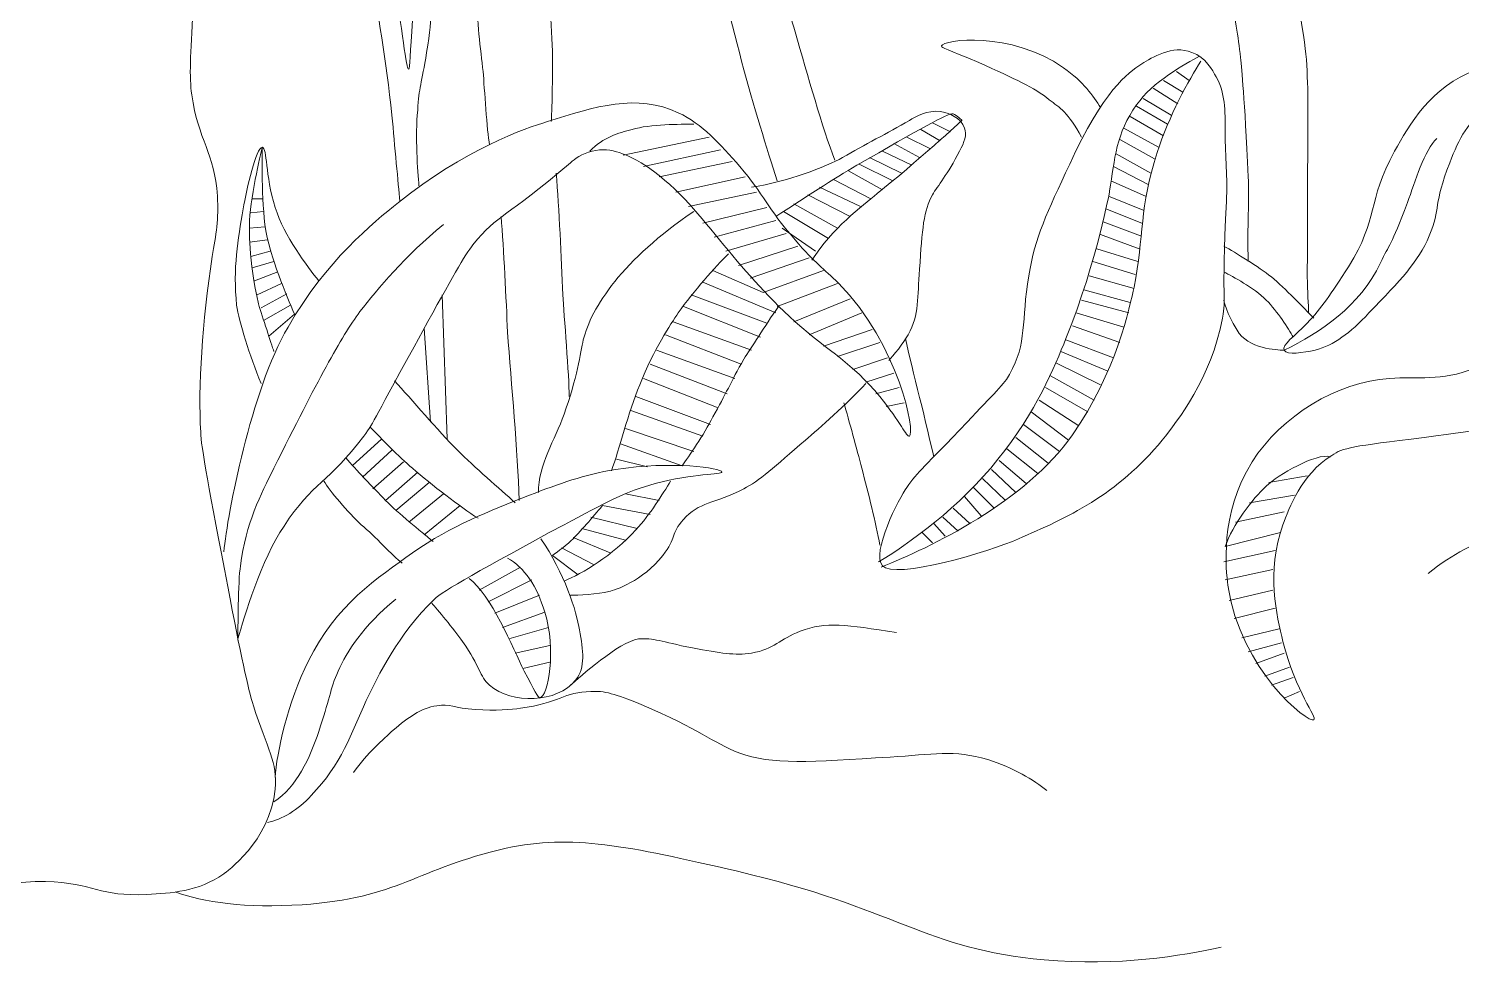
# Model space of a CAD drawing. Extents: x 26 to 586, y 226 to 583.
# Drawn here: x 403.9 to 515.5, y 225.8 to 298.8 of the extents above; entities that cross this region are included whole.
import ezdxf

# ---------------------------------------------------------------- set-up
doc = ezdxf.new("R2010")
doc.units = 0
doc.header["$MEASUREMENT"] = 0
doc.layers.add('Layer 1', color=7, linetype='Continuous')

msp = doc.modelspace()

# ---------------------------------------------------------------- linework, layer by layer
at = {"layer": 'Layer 1', "color": 7, "lineweight": 18, "true_color": 0xffffff}
for points in [[(492.32, 294.79), (493.82, 293.89)], [(493.32, 295.49), (494.32, 294.79)], [(491.52, 294.19), (493.42, 292.99)], [(490.22, 292.79), (492.62, 291.39)], [(492.92, 292.09), (490.72, 293.39)], [(475.72, 290.79), (474.32, 291.49)], [(489.72, 291.99), (492.32, 290.49)], [(450.22, 288.99), (456.92, 290.39)], [(474.12, 289.49), (472.32, 290.39)], [(473.42, 290.99), (474.92, 290.09)], [(488.92, 290.19), (491.62, 288.69)], [(491.92, 289.59), (489.22, 291.09)], [(451.82, 288.09), (457.82, 289.39)], [(470.42, 289.29), (472.72, 288.19)], [(471.32, 289.89), (473.32, 288.79)], [(488.62, 289.09), (491.32, 287.59)], [(453.02, 287.29), (458.72, 288.49)], [(471.22, 286.99), (468.62, 288.29)], [(469.42, 288.79), (471.92, 287.59)], [(488.42, 288.09), (491.12, 286.69)], [(454.32, 286.09), (459.72, 287.29)], [(469.52, 285.59), (466.62, 287.09)], [(470.42, 286.29), (467.72, 287.79)], [(488.22, 286.99), (490.92, 285.79)], [(455.32, 284.99), (460.62, 286.09)], [(467.92, 284.19), (464.62, 285.89)], [(465.52, 286.49), (468.72, 284.99)], [(488.02, 285.79), (490.72, 284.69)], [(421.22, 284.49), (422.22, 284.59)], [(421.32, 285.59), (422.12, 285.59)], [(456.42, 283.69), (461.42, 284.89)], [(462.72, 284.59), (466.22, 282.49)], [(463.52, 285.19), (466.92, 283.29)], [(490.62, 283.69), (487.82, 284.79)], [(457.32, 282.59), (462.12, 283.89)], [(487.62, 283.79), (490.52, 282.69)], [(421.12, 283.29), (422.32, 283.39)], [(421.12, 282.19), (422.52, 282.39)], [(458.22, 281.49), (462.92, 282.89)], [(462.62, 283.29), (465.22, 281.49)], [(487.42, 282.79), (490.42, 281.69)], [(421.22, 281.09), (422.72, 281.49)], [(459.22, 280.39), (463.82, 281.89)], [(487.12, 281.69), (490.32, 280.69)], [(423.02, 280.69), (421.32, 280.19)], [(464.72, 280.99), (460.12, 279.39)], [(486.82, 280.69), (490.12, 279.69)], [(421.52, 279.19), (423.32, 279.89)], [(456.42, 279.09), (462.12, 276.69)], [(457.22, 279.99), (461.12, 278.29), (465.82, 279.99)], [(486.52, 279.59), (490.02, 278.59)], [(421.72, 278.09), (423.62, 278.99)], [(422.02, 277.09), (424.02, 278.19)], [(436.12, 278.09), (436.52, 266.89)], [(455.52, 278.09), (461.42, 275.89)], [(462.22, 277.19), (466.92, 278.99)], [(489.72, 277.49), (486.12, 278.49)], [(422.22, 276.09), (424.32, 277.29)], [(454.92, 277.19), (460.92, 274.79)], [(463.52, 275.99), (467.92, 277.79)], [(485.92, 277.69), (489.62, 276.69)], [(460.22, 273.79), (454.12, 275.99)], [(464.72, 274.99), (468.82, 276.69)], [(485.22, 275.69), (488.92, 274.39)], [(485.52, 276.69), (489.22, 275.59)], [(434.72, 275.49), (435.22, 268.19)], [(459.42, 272.69), (453.52, 274.99)], [(465.82, 274.09), (469.62, 275.39)], [(484.72, 274.59), (488.42, 273.19)], [(458.92, 271.59), (452.82, 273.79)], [(466.92, 273.29), (470.22, 274.39)], [(484.32, 273.69), (487.92, 272.19)], [(452.32, 272.69), (458.32, 270.39)], [(468.12, 272.29), (470.82, 273.19)], [(483.92, 272.79), (487.42, 271.09)], [(451.82, 271.59), (457.62, 269.29)], [(469.12, 271.29), (471.32, 271.99)], [(483.52, 271.79), (486.92, 269.89)], [(451.22, 270.19), (457.02, 267.99)], [(469.92, 270.39), (471.72, 270.89)], [(483.12, 270.89), (486.42, 268.99)], [(450.82, 269.09), (456.42, 267.09)], [(470.72, 269.39), (472.12, 269.69)], [(482.02, 268.99), (484.92, 266.79)], [(485.72, 267.89), (482.62, 269.89)], [(481.42, 267.99), (484.22, 265.89)], [(429.12, 264.79), (431.42, 266.89)], [(450.42, 267.69), (455.72, 265.89)], [(480.82, 266.99), (483.32, 264.99)], [(429.92, 263.89), (432.22, 265.99)], [(480.12, 266.09), (482.52, 264.19)], [(430.72, 262.99), (433.12, 265.09)], [(449.72, 265.29), (452.12, 264.69)], [(481.62, 263.39), (479.52, 265.19)], [(431.72, 262.09), (434.22, 264.29)], [(432.52, 261.29), (435.12, 263.49)], [(478.22, 263.79), (480.02, 262.09)], [(480.82, 262.69), (478.92, 264.49)], [(500.52, 263.49), (503.52, 263.99)], [(433.52, 260.39), (436.22, 262.59)], [(453.02, 262.09), (450.42, 262.59)], [(476.82, 262.39), (478.12, 260.89)], [(477.52, 263.09), (479.12, 261.49)], [(502.52, 262.49), (499.02, 261.89)], [(434.72, 259.39), (437.52, 261.69)], [(475.92, 261.49), (477.22, 260.29)], [(501.72, 261.19), (497.92, 260.39)], [(451.32, 259.89), (447.72, 260.79)], [(474.42, 260.29), (475.32, 259.29)], [(475.12, 260.79), (476.32, 259.69)], [(449.22, 257.99), (446.32, 259.19)], [(447.02, 259.89), (450.42, 258.99)], [(473.52, 259.59), (474.32, 258.79)], [(447.92, 257.09), (445.42, 258.39)], [(497.02, 257.29), (501.02, 258.19)], [(439.02, 255.09), (442.22, 256.89)], [(500.82, 256.69), (497.12, 255.89)], [(439.72, 254.19), (443.12, 255.89)], [(440.22, 253.29), (443.72, 254.69)], [(500.82, 255.09), (497.42, 254.29)], [(440.82, 252.19), (444.12, 253.39)], [(501.02, 253.69), (497.82, 252.89)], [(441.32, 251.29), (444.42, 252.19)], [(498.42, 251.39), (501.32, 252.09)], [(441.82, 250.19), (444.52, 250.79)], [(498.92, 250.29), (501.52, 250.99)], [(501.72, 250.19), (499.52, 249.39)], [(442.42, 248.99), (444.52, 249.49)], [(502.12, 249.09), (500.22, 248.39)], [(502.42, 248.29), (500.72, 247.69)], [(502.92, 247.19), (501.72, 246.69)]]:
    msp.add_lwpolyline(points, dxfattribs=at)
for points, knots in [([(460.92, 399.59), (461.52, 390.49), (461.02, 381.09), (461.32, 374.89), (461.72, 366.79), (461.72, 363.39), (461.52, 358.99), (461.12, 353.29), (460.62, 352.89), (460.62, 348.59), (460.62, 341.39), (460.92, 340.99), (461.12, 334.39), (461.22, 328.49), (461.52, 321.59), (461.92, 314.39), (462.52, 303.79), (463.02, 300.39), (463.62, 298.59), (464.62, 295.19), (465.72, 291.09), (466.72, 288.59)], [0, 0, 0, 0, 1, 1, 1, 2, 2, 2, 3, 3, 3, 4, 4, 4, 5, 5, 5, 6, 6, 6, 7, 7, 7, 7]), ([(454.72, 371.09), (454.42, 368.89), (454.92, 364.89), (454.72, 360.89), (454.32, 355.99), (454.02, 351.29), (454.02, 348.99), (454.12, 336.49), (454.92, 338.79), (455.12, 330.39), (455.22, 324.59), (455.42, 317.09), (456.92, 307.79), (458.22, 299.89), (460.62, 291.99), (462.22, 286.99)], [0, 0, 0, 0, 1, 1, 1, 2, 2, 2, 3, 3, 3, 4, 4, 4, 5, 5, 5, 5]), ([(498.92, 280.69), (498.82, 283.39), (499.02, 285.59), (498.92, 287.29), (498.62, 293.69), (498.42, 295.49), (498.32, 296.59), (498.12, 298.29), (497.92, 299.59), (497.42, 302.09), (496.62, 306.39), (496.12, 308.69), (495.62, 310.89), (494.52, 316.09), (495.02, 316.99), (494.02, 323.29), (492.92, 329.49), (492.12, 332.09), (491.22, 337.79), (490.62, 341.19), (489.92, 347.19), (489.42, 353.29)], [0, 0, 0, 0, 1, 1, 1, 2, 2, 2, 3, 3, 3, 4, 4, 4, 5, 5, 5, 6, 6, 6, 7, 7, 7, 7]), ([(398.92, 324.19), (398.42, 321.89), (397.42, 317.29), (397.52, 312.79), (397.62, 307.19), (398.72, 304.79), (398.82, 299.19), (398.92, 295.79), (398.42, 295.49), (397.52, 287.99), (395.82, 274.19), (397.02, 273.99), (395.32, 267.29), (394.02, 262.19), (393.32, 262.09), (391.32, 254.19), (391.32, 254.19), (390.22, 249.89), (389.52, 242.99), (389.02, 238.09), (389.22, 236.59), (390.12, 235.19), (392.02, 232.19), (395.82, 231.59), (396.72, 231.49), (400.22, 230.89), (400.72, 232.49), (405.22, 232.39), (409.02, 232.29), (409.42, 231.19), (413.12, 231.39), (415.02, 231.49), (417.12, 231.59), (419.12, 232.99), (419.22, 233.09), (422.72, 235.49), (423.12, 239.59), (423.32, 241.69), (422.52, 242.69), (421.42, 246.09), (421.02, 247.39), (420.42, 250.09), (419.42, 255.39), (418.02, 262.69), (417.32, 266.39), (417.32, 267.39), (417.12, 270.89), (417.42, 275.99), (418.22, 281.09), (418.52, 282.79), (418.72, 283.99), (418.62, 285.79), (418.42, 289.19), (417.12, 290.09), (416.62, 293.69), (416.42, 295.09), (416.52, 296.79), (416.72, 300.29), (416.92, 304.99), (417.32, 305.29), (417.32, 307.89), (417.32, 310.09), (417.02, 311.09), (416.02, 316.59), (415.62, 318.69), (414.62, 323.09), (413.92, 327.19)], [0, 0, 0, 0, 1, 1, 1, 2, 2, 2, 3, 3, 3, 4, 4, 4, 5, 5, 5, 6, 6, 6, 7, 7, 7, 8, 8, 8, 9, 9, 9, 10, 10, 10, 11, 11, 11, 12, 12, 12, 13, 13, 13, 14, 14, 14, 15, 15, 15, 16, 16, 16, 17, 17, 17, 18, 18, 18, 19, 19, 19, 20, 20, 20, 21, 21, 21, 22, 22, 22, 22]), ([(432.82, 285.39), (432.72, 286.79), (432.42, 289.69), (432.22, 292.09), (431.72, 296.49), (431.22, 299.59), (430.32, 304.59), (429.32, 309.89), (428.82, 312.59), (427.92, 316.39), (427.02, 320.09), (425.72, 324.09), (425.02, 326.19)], [0, 0, 0, 0, 1, 1, 1, 2, 2, 2, 3, 3, 3, 4, 4, 4, 4]), ([(503.62, 276.69), (503.62, 277.29), (503.52, 278.39), (503.52, 279.49), (503.52, 291.19), (503.62, 292.59), (503.52, 295.09), (503.42, 297.69), (503.22, 298.39), (501.52, 307.99), (500.82, 311.99), (499.62, 319.19), (498.42, 326.59)], [0, 0, 0, 0, 1, 1, 1, 2, 2, 2, 3, 3, 3, 4, 4, 4, 4]), ([(427.02, 325.69), (427.52, 324.19), (428.32, 321.19), (429.02, 318.69), (429.52, 316.59), (429.92, 315.09), (430.42, 312.59), (431.32, 308.29), (431.82, 306.19), (432.32, 303.29), (433.02, 298.69), (433.32, 295.59), (433.52, 295.69), (433.62, 295.69), (433.62, 296.99), (433.82, 299.49), (433.92, 300.99), (434.02, 302.79), (434.52, 304.99), (435.12, 308.29), (436.02, 310.39), (436.22, 310.89), (436.62, 311.79), (437.72, 313.49), (438.02, 313.99)], [0, 0, 0, 0, 1, 1, 1, 2, 2, 2, 3, 3, 3, 4, 4, 4, 5, 5, 5, 6, 6, 6, 7, 7, 7, 8, 8, 8, 8]), ([(437.32, 308.09), (436.62, 306.39), (435.92, 304.19), (435.62, 302.89), (435.22, 300.69), (435.42, 300.19), (434.92, 296.99), (434.52, 294.49), (434.32, 294.29), (434.22, 292.49), (434.02, 290.49), (434.22, 287.69), (434.32, 286.59)], [0, 0, 0, 0, 1, 1, 1, 2, 2, 2, 3, 3, 3, 4, 4, 4, 4]), ([(444.62, 291.59), (444.72, 292.99), (444.72, 295.39), (444.72, 297.09), (444.62, 299.59), (444.42, 302.99), (444.02, 304.89)], [0, 0, 0, 0, 1, 1, 1, 2, 2, 2, 2]), ([(438.82, 301.09), (438.82, 299.69), (439.12, 297.19), (439.32, 295.49), (439.42, 294.19), (439.62, 290.89), (439.82, 289.79)], [0, 0, 0, 0, 1, 1, 1, 2, 2, 2, 2]), ([(487.42, 292.69), (486.82, 293.59), (486.12, 294.69), (484.52, 295.79), (480.42, 298.69), (475.12, 297.99), (475.02, 297.49), (475.02, 297.29), (475.42, 297.29), (477.92, 296.19), (480.82, 294.89), (482.22, 294.29), (483.42, 293.29), (484.22, 292.69), (484.92, 292.29), (485.92, 290.39)], [0, 0, 0, 0, 1, 1, 1, 2, 2, 2, 3, 3, 3, 4, 4, 4, 5, 5, 5, 5]), ([(481.02, 259.09), (484.72, 260.69), (488.72, 262.49), (492.22, 266.79), (493.42, 268.29), (496.02, 271.59), (496.92, 276.29), (497.22, 277.99), (496.82, 277.29), (497.22, 285.39), (497.32, 287.19), (497.12, 288.89), (497.12, 290.69), (497.12, 292.59), (497.12, 293.79), (496.42, 295.09), (496.12, 295.59), (495.62, 296.59), (494.52, 296.99), (493.02, 297.59), (491.42, 296.59), (490.62, 296.09), (489.52, 295.39), (487.62, 293.99), (485.02, 288.29), (483.22, 284.49), (482.32, 282.59), (481.82, 279.59), (481.22, 275.99), (481.72, 274.39), (480.32, 271.89), (480.02, 271.29), (479.02, 270.29), (477.02, 268.19), (473.62, 264.59), (473.22, 264.39), (472.32, 263.09), (471.72, 262.29), (469.52, 257.99), (470.42, 256.99), (471.32, 255.89), (478.82, 258.09), (481.02, 259.09)], [0, 0, 0, 0, 1, 1, 1, 2, 2, 2, 3, 3, 3, 4, 4, 4, 5, 5, 5, 6, 6, 6, 7, 7, 7, 8, 8, 8, 9, 9, 9, 10, 10, 10, 11, 11, 11, 12, 12, 12, 13, 13, 13, 14, 14, 14, 14]), ([(470.12, 257.29), (472.32, 258.59), (476.52, 261.59), (479.42, 265.29), (482.42, 268.99), (483.82, 272.49), (484.72, 274.69), (487.22, 280.99), (488.12, 286.19), (488.12, 286.19), (488.52, 288.69), (488.62, 290.69), (490.22, 292.89), (491.42, 294.69), (494.02, 296.09), (495.12, 296.69)], [0, 0, 0, 0, 1, 1, 1, 2, 2, 2, 3, 3, 3, 4, 4, 4, 5, 5, 5, 5]), ([(470.32, 256.89), (474.12, 258.39), (481.62, 261.99), (485.22, 267.19), (488.62, 271.99), (489.72, 277.29), (490.02, 278.69), (490.82, 282.69), (490.42, 284.89), (491.82, 289.19), (492.72, 291.99), (494.32, 294.89), (495.22, 296.29)], [0, 0, 0, 0, 1, 1, 1, 2, 2, 2, 3, 3, 3, 4, 4, 4, 4]), ([(528.72, 285.29), (528.72, 285.29), (528.12, 288.79), (526.62, 290.49), (525.42, 291.79), (524.92, 292.49), (523.82, 293.49), (522.62, 294.59), (522.22, 294.79), (521.22, 295.49), (519.72, 296.59), (517.32, 295.79), (516.62, 295.59), (513.22, 294.39), (511.42, 291.29), (510.32, 289.29), (508.12, 285.29), (509.12, 284.09), (506.72, 280.29), (505.32, 278.09), (504.62, 277.09), (503.52, 275.89), (502.52, 274.89), (501.52, 274.19), (501.72, 273.79), (501.92, 273.39), (503.22, 273.59), (504.12, 273.79), (505.62, 274.19), (506.82, 275.09), (508.32, 276.69), (510.82, 279.29), (512.12, 280.59), (513.02, 282.69), (513.92, 284.89), (513.32, 285.09), (514.62, 288.39), (515.32, 290.29), (516.12, 291.69), (517.52, 292.69), (518.22, 293.19), (518.82, 293.29), (519.72, 293.19), (520.72, 293.09), (521.52, 290.79), (523.92, 289.49), (527.12, 287.69), (528.72, 285.29), (528.72, 285.29)], [0, 0, 0, 0, 1, 1, 1, 2, 2, 2, 3, 3, 3, 4, 4, 4, 5, 5, 5, 6, 6, 6, 7, 7, 7, 8, 8, 8, 9, 9, 9, 10, 10, 10, 11, 11, 11, 12, 12, 12, 13, 13, 13, 14, 14, 14, 15, 15, 15, 16, 16, 16, 16]), ([(420.22, 251.29), (420.72, 252.99), (422.02, 257.49), (423.82, 260.09), (426.02, 263.49), (427.32, 263.49), (430.02, 267.09), (430.92, 268.29), (430.72, 268.29), (434.62, 275.29), (436.82, 279.29), (437.92, 281.29), (438.52, 281.99), (440.52, 284.49), (441.02, 283.99), (446.12, 288.39), (446.42, 288.69), (447.02, 289.09), (447.82, 289.29), (449.32, 289.69), (450.72, 288.89), (451.62, 288.39), (454.32, 286.69), (455.92, 284.59), (457.72, 282.39), (459.62, 280.09), (461.22, 278.19), (463.62, 275.99), (466.52, 273.49), (467.92, 272.89), (470.22, 270.19), (471.82, 268.19), (472.32, 266.99), (472.52, 267.09), (473.02, 267.29), (471.72, 274.19), (467.02, 278.99), (465.82, 280.19), (465.22, 280.49), (463.62, 282.39), (461.42, 284.89), (461.22, 285.89), (459.32, 288.09), (457.72, 289.89), (456.42, 291.39), (454.52, 292.29), (451.32, 293.79), (448.02, 292.79), (444.32, 291.59), (442.62, 291.09), (437.82, 289.39), (432.72, 285.29), (430.72, 283.69), (427.12, 280.79), (424.12, 275.59), (421.22, 270.59), (419.42, 261.09), (419.12, 258.09)], [0, 0, 0, 0, 1, 1, 1, 2, 2, 2, 3, 3, 3, 4, 4, 4, 5, 5, 5, 6, 6, 6, 7, 7, 7, 8, 8, 8, 9, 9, 9, 10, 10, 10, 11, 11, 11, 12, 12, 12, 13, 13, 13, 14, 14, 14, 15, 15, 15, 16, 16, 16, 17, 17, 17, 18, 18, 18, 19, 19, 19, 19]), ([(470.92, 272.99), (471.22, 273.29), (472.12, 274.39), (472.42, 274.99), (473.32, 276.59), (473.12, 277.89), (473.32, 280.09), (473.52, 283.19), (473.62, 284.69), (474.32, 285.89), (474.72, 286.59), (475.52, 287.49), (476.42, 289.29), (476.82, 289.99), (477.02, 290.59), (476.82, 291.09), (476.52, 291.89), (475.62, 292.29), (474.92, 292.39), (473.92, 292.49), (473.02, 291.99), (472.52, 291.69), (470.82, 290.69), (469.02, 289.79), (467.32, 288.79), (466.02, 288.09), (463.02, 286.89), (460.22, 286.49)], [0, 0, 0, 0, 1, 1, 1, 2, 2, 2, 3, 3, 3, 4, 4, 4, 5, 5, 5, 6, 6, 6, 7, 7, 7, 8, 8, 8, 9, 9, 9, 9]), ([(455.72, 291.39), (454.72, 291.39), (452.32, 291.39), (450.92, 290.99), (449.82, 290.69), (448.72, 290.39), (447.62, 289.29)], [0, 0, 0, 0, 1, 1, 1, 2, 2, 2, 2]), ([(464.92, 280.79), (466.52, 283.29), (468.82, 284.99), (470.02, 285.99), (473.02, 288.39), (476.62, 291.69), (476.62, 291.69), (476.62, 291.69), (476.22, 292.09), (475.92, 292.19), (475.52, 292.29), (473.32, 290.99), (468.42, 288.19), (466.72, 287.19), (464.22, 285.59), (462.12, 284.19)], [0, 0, 0, 0, 1, 1, 1, 2, 2, 2, 3, 3, 3, 4, 4, 4, 5, 5, 5, 5]), ([(501.72, 273.79), (504.52, 275.19), (507.62, 277.19), (509.22, 280.59), (509.92, 282.09), (510.02, 281.79), (511.32, 285.29), (511.92, 286.89), (512.62, 289.39), (513.62, 290.29)], [0, 0, 0, 0, 1, 1, 1, 2, 2, 2, 3, 3, 3, 3]), ([(426.52, 279.19), (425.62, 280.29), (423.82, 282.69), (423.12, 284.89), (422.32, 287.49), (422.52, 289.49), (422.12, 289.59), (421.62, 289.59), (420.92, 286.39), (420.62, 284.79), (420.22, 282.39), (419.82, 280.19), (420.12, 277.29), (420.32, 275.99), (421.12, 273.39), (422.02, 271.19)], [0, 0, 0, 0, 1, 1, 1, 2, 2, 2, 3, 3, 3, 4, 4, 4, 5, 5, 5, 5]), ([(422.62, 274.89), (422.62, 274.89), (424.62, 276.59), (424.62, 276.59), (424.02, 278.09), (422.72, 280.89), (422.32, 283.59), (422.02, 286.09), (422.12, 289.59), (422.12, 289.59), (422.12, 289.59), (421.22, 285.99), (421.12, 283.89), (421.12, 283.39), (421.02, 280.79), (421.82, 277.39), (422.12, 276.39), (422.82, 274.29), (423.02, 273.69)], [0, 0, 0, 0, 1, 1, 1, 2, 2, 2, 3, 3, 3, 4, 4, 4, 5, 5, 5, 6, 6, 6, 6]), ([(445.02, 287.59), (445.22, 284.79), (445.42, 280.99), (445.52, 278.09), (445.62, 276.59), (446.02, 271.69), (446.02, 270.19)], [0, 0, 0, 0, 1, 1, 1, 2, 2, 2, 2]), ([(455.72, 284.59), (450.22, 280.89), (447.72, 277.09), (447.12, 274.59), (446.92, 273.59), (446.62, 271.59), (445.62, 268.79), (444.92, 266.79), (443.62, 264.89), (443.62, 262.69)], [0, 0, 0, 0, 1, 1, 1, 2, 2, 2, 3, 3, 3, 3]), ([(436.22, 283.59), (433.22, 281.09), (431.12, 278.59), (429.72, 276.79), (428.22, 274.79), (426.42, 271.39), (423.02, 264.59), (422.02, 262.59), (420.82, 260.29), (420.42, 256.99), (420.22, 255.79), (420.22, 251.99), (420.22, 251.19)], [0, 0, 0, 0, 1, 1, 1, 2, 2, 2, 3, 3, 3, 4, 4, 4, 4]), ([(440.72, 284.19), (440.92, 281.69), (441.12, 277.69), (441.22, 275.19), (441.52, 271.19), (442.02, 265.89), (442.12, 262.09)], [0, 0, 0, 0, 1, 1, 1, 2, 2, 2, 2]), ([(458.42, 281.29), (457.42, 280.29), (455.72, 278.39), (454.52, 276.69), (453.92, 275.79), (452.62, 273.89), (451.52, 271.09), (450.62, 268.89), (449.92, 266.09), (449.32, 264.39)], [0, 0, 0, 0, 1, 1, 1, 2, 2, 2, 3, 3, 3, 3]), ([(504.02, 276.29), (503.22, 277.09), (501.82, 278.59), (500.72, 279.49), (499.72, 280.29), (497.92, 281.39), (497.02, 281.89)], [0, 0, 0, 0, 1, 1, 1, 2, 2, 2, 2]), ([(538.82, 278.19), (536.52, 278.99), (533.22, 279.29), (532.02, 279.29), (526.12, 279.29), (521.22, 275.59), (519.92, 274.69), (518.42, 273.59), (518.02, 272.99), (516.52, 272.39), (513.92, 271.29), (512.12, 271.79), (509.92, 271.59), (505.82, 271.29), (501.52, 268.69), (499.22, 265.09), (496.62, 260.99), (497.22, 256.59), (497.32, 255.49), (498.32, 248.79), (503.62, 244.69), (504.02, 244.99), (504.32, 245.19), (502.62, 247.09), (501.62, 251.09), (501.12, 253.09), (500.32, 256.49), (501.62, 260.19), (502.12, 261.49), (503.02, 264.09), (505.42, 265.59), (506.32, 266.19), (506.92, 266.29), (512.62, 266.99), (517.82, 267.69), (518.02, 267.69), (518.82, 267.99), (521.92, 269.19), (521.62, 270.59), (525.02, 272.39), (526.52, 273.19), (529.82, 274.69), (533.82, 274.39), (536.42, 274.19), (539.82, 272.99), (540.92, 272.29)], [0, 0, 0, 0, 1, 1, 1, 2, 2, 2, 3, 3, 3, 4, 4, 4, 5, 5, 5, 6, 6, 6, 7, 7, 7, 8, 8, 8, 9, 9, 9, 10, 10, 10, 11, 11, 11, 12, 12, 12, 13, 13, 13, 14, 14, 14, 15, 15, 15, 15]), ([(502.42, 274.79), (502.02, 275.49), (501.22, 276.79), (500.32, 277.69), (499.32, 278.69), (497.72, 279.49), (497.02, 279.89)], [0, 0, 0, 0, 1, 1, 1, 2, 2, 2, 2]), ([(450.02, 266.49), (450.02, 266.49), (454.82, 264.79), (454.82, 264.79), (455.32, 265.49), (456.52, 267.19), (457.22, 268.59), (458.22, 270.39), (458.62, 271.29), (459.62, 273.09), (460.22, 273.99), (461.22, 275.59), (462.32, 277.19)], [0, 0, 0, 0, 1, 1, 1, 2, 2, 2, 3, 3, 3, 4, 4, 4, 4]), ([(497.02, 277.69), (497.02, 277.39), (497.52, 276.09), (498.22, 275.09), (499.22, 273.79), (501.52, 273.79), (501.72, 273.79)], [0, 0, 0, 0, 1, 1, 1, 2, 2, 2, 2]), ([(432.42, 271.39), (433.72, 269.99), (435.82, 267.49), (437.32, 265.99), (438.62, 264.69), (440.62, 262.99), (441.82, 261.89)], [0, 0, 0, 0, 1, 1, 1, 2, 2, 2, 2]), ([(446.12, 254.69), (446.62, 254.69), (448.32, 254.79), (449.12, 254.99), (449.62, 255.09), (451.72, 255.79), (453.32, 257.79), (454.42, 259.19), (453.92, 259.49), (454.92, 260.59), (456.12, 261.99), (457.32, 261.79), (459.62, 262.99), (460.82, 263.59), (462.02, 264.69), (464.42, 266.79), (465.52, 267.69), (467.62, 269.59), (469.12, 271.19)], [0, 0, 0, 0, 1, 1, 1, 2, 2, 2, 3, 3, 3, 4, 4, 4, 5, 5, 5, 6, 6, 6, 6]), ([(512.92, 256.39), (514.92, 257.99), (516.72, 258.79), (518.02, 259.29), (520.52, 260.19), (521.42, 259.99), (523.22, 261.09), (525.42, 262.49), (525.32, 263.19), (527.32, 264.19), (529.32, 265.19), (530.02, 264.69), (532.72, 265.49), (533.92, 265.79), (537.92, 268.49), (539.82, 270.19)], [0, 0, 0, 0, 1, 1, 1, 2, 2, 2, 3, 3, 3, 4, 4, 4, 5, 5, 5, 5]), ([(470.22, 258.59), (469.92, 260.39), (469.32, 262.59), (468.82, 264.59), (468.42, 266.09), (467.82, 268.29), (467.42, 269.69)], [0, 0, 0, 0, 1, 1, 1, 2, 2, 2, 2]), ([(430.52, 267.79), (431.42, 266.89), (432.72, 265.49), (433.82, 264.59), (435.32, 263.29), (437.52, 261.59), (438.92, 260.69)], [0, 0, 0, 0, 1, 1, 1, 2, 2, 2, 2]), ([(505.32, 265.49), (504.22, 265.79), (501.22, 264.09), (500.32, 263.19), (499.22, 262.19), (497.72, 260.19), (497.12, 258.49), (497.12, 258.49), (501.42, 259.59), (501.42, 259.59)], [0, 0, 0, 0, 1, 1, 1, 2, 2, 2, 3, 3, 3, 3]), ([(422.52, 236.99), (423.62, 237.19), (424.92, 237.99), (425.92, 239.09), (428.32, 241.59), (429.02, 243.89), (430.22, 246.49), (431.12, 248.39), (432.72, 251.69), (435.52, 254.39), (436.12, 254.99), (439.32, 256.79), (445.62, 260.19), (448.82, 261.89), (450.42, 262.79), (452.72, 263.39), (455.72, 264.19), (457.92, 264.09), (457.92, 264.29), (457.92, 264.59), (454.02, 265.19), (449.62, 264.49), (447.12, 264.09), (445.32, 263.39), (442.92, 262.49), (439.72, 261.19), (436.92, 260.19), (433.82, 257.99), (431.12, 256.09), (427.82, 253.89), (425.72, 249.59), (424.12, 246.39), (423.22, 242.39), (423.12, 240.49)], [0, 0, 0, 0, 1, 1, 1, 2, 2, 2, 3, 3, 3, 4, 4, 4, 5, 5, 5, 6, 6, 6, 7, 7, 7, 8, 8, 8, 9, 9, 9, 10, 10, 10, 11, 11, 11, 11]), ([(428.62, 265.39), (429.42, 264.49), (430.72, 263.09), (431.72, 262.09), (432.72, 261.09), (434.42, 259.69), (435.42, 258.89)], [0, 0, 0, 0, 1, 1, 1, 2, 2, 2, 2]), ([(426.92, 263.59), (427.32, 262.89), (428.82, 261.09), (429.82, 260.19), (430.92, 259.29), (432.22, 257.79), (433.02, 257.19)], [0, 0, 0, 0, 1, 1, 1, 2, 2, 2, 2]), ([(445.62, 255.79), (447.02, 256.39), (449.42, 257.79), (451.22, 259.79), (452.32, 260.99), (453.32, 262.59), (453.92, 263.59)], [0, 0, 0, 0, 1, 1, 1, 2, 2, 2, 2]), ([(452.32, 260.99), (452.32, 260.99), (448.62, 261.69), (448.62, 261.69), (448.22, 261.19), (446.92, 259.69), (446.32, 259.09), (445.92, 258.69), (445.12, 258.09), (444.72, 257.79), (444.72, 257.79), (446.72, 256.29), (446.72, 256.29)], [0, 0, 0, 0, 1, 1, 1, 2, 2, 2, 3, 3, 3, 4, 4, 4, 4]), ([(435.32, 254.09), (435.72, 253.59), (437.02, 252.09), (437.72, 251.09), (439.12, 249.09), (439.02, 248.39), (439.82, 247.69), (441.52, 246.19), (445.12, 246.29), (446.52, 248.09), (447.32, 249.09), (447.12, 250.39), (446.82, 251.99), (446.62, 253.39), (445.62, 256.49), (443.82, 259.09)], [0, 0, 0, 0, 1, 1, 1, 2, 2, 2, 3, 3, 3, 4, 4, 4, 5, 5, 5, 5]), ([(438.22, 255.99), (439.92, 254.79), (441.62, 250.59), (442.52, 248.79), (443.32, 247.29), (443.62, 246.69), (443.72, 246.69), (444.42, 246.79), (445.02, 250.49), (444.12, 253.39), (443.52, 255.39), (442.52, 256.89), (441.22, 257.59)], [0, 0, 0, 0, 1, 1, 1, 2, 2, 2, 3, 3, 3, 4, 4, 4, 4]), ([(432.52, 254.39), (429.92, 252.29), (428.72, 250.29), (428.02, 248.79), (427.42, 247.39), (427.32, 246.49), (426.52, 244.09), (425.82, 241.99), (424.82, 239.79), (423.02, 238.59)], [0, 0, 0, 0, 1, 1, 1, 2, 2, 2, 3, 3, 3, 3]), ([(471.52, 251.79), (467.62, 252.39), (466.02, 252.69), (464.02, 251.89), (462.42, 251.29), (462.02, 250.49), (460.22, 250.19), (458.92, 249.99), (457.82, 250.19), (455.62, 250.59), (453.12, 251.09), (452.62, 251.39), (451.42, 251.29), (449.92, 251.09), (446.82, 248.29), (446.12, 247.69)], [0, 0, 0, 0, 1, 1, 1, 2, 2, 2, 3, 3, 3, 4, 4, 4, 5, 5, 5, 5]), ([(483.22, 239.49), (482.22, 240.29), (480.62, 241.29), (478.62, 241.89), (476.02, 242.69), (474.32, 242.29), (471.02, 242.09), (464.82, 241.69), (461.72, 241.49), (459.32, 242.39), (457.02, 243.29), (456.32, 244.19), (451.62, 246.19), (449.62, 246.99), (448.72, 247.29), (447.72, 247.19), (445.62, 247.19), (445.22, 246.29), (442.22, 245.89), (441.52, 245.79), (440.32, 245.69), (438.72, 245.79), (437.02, 245.89), (436.72, 246.29), (435.72, 246.09), (434.42, 245.89), (433.52, 245.19), (432.32, 244.19), (431.52, 243.49), (430.32, 242.39), (429.22, 240.89)], [0, 0, 0, 0, 1, 1, 1, 2, 2, 2, 3, 3, 3, 4, 4, 4, 5, 5, 5, 6, 6, 6, 7, 7, 7, 8, 8, 8, 9, 9, 9, 10, 10, 10, 10]), ([(496.82, 227.29), (493.72, 226.59), (488.82, 225.79), (483.02, 226.29), (473.82, 227.09), (471.32, 230.39), (459.12, 233.19), (450.52, 235.19), (446.22, 236.09), (441.12, 234.99), (434.12, 233.39), (432.72, 231.09), (425.22, 230.59), (420.82, 230.29), (417.52, 230.79), (415.32, 231.59)], [0, 0, 0, 0, 1, 1, 1, 2, 2, 2, 3, 3, 3, 4, 4, 4, 5, 5, 5, 5])]:
    msp.add_open_spline(points, degree=3, knots=knots, dxfattribs=at)
msp.add_open_spline([(474.42, 265.49), (473.92, 267.79), (472.72, 272.39), (472.22, 274.69)], degree=3, dxfattribs=at)

doc.saveas('drawing.dxf')
